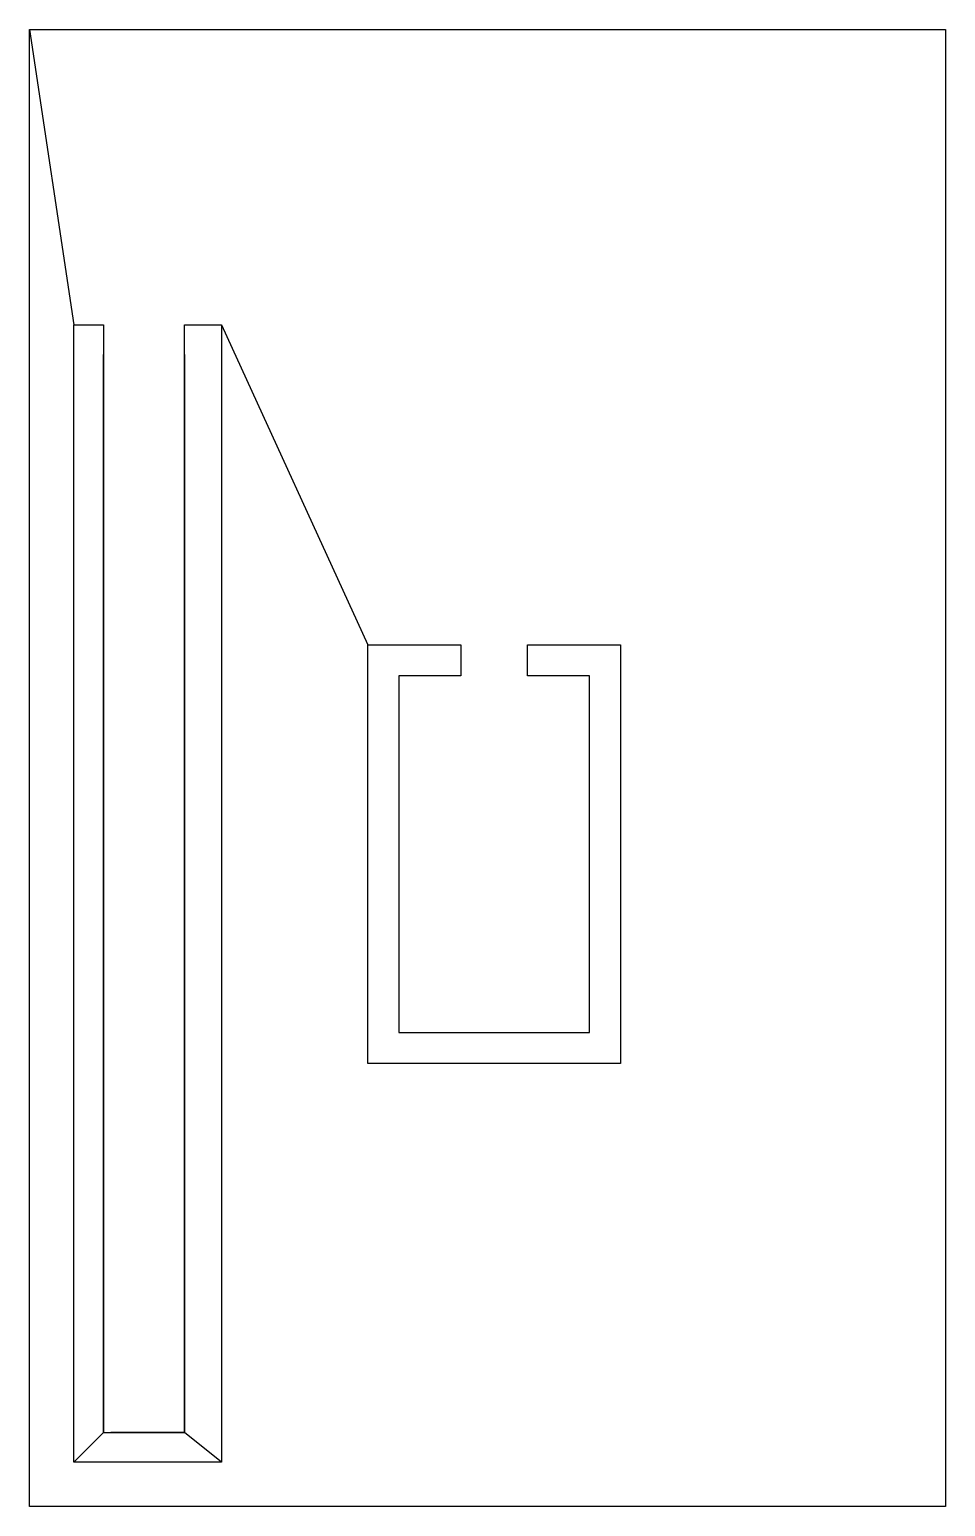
# Model space of a CAD drawing. Header units: millimetres. Extents: x 0 to 62, y 0 to 100.
import ezdxf

# ---------------------------------------------------------------- set-up
doc = ezdxf.new("R2010")
doc.units = ezdxf.units.MM

msp = doc.modelspace()

# ---------------------------------------------------------------- linework, layer by layer
for p, q in [((0, 0), (0, 100)), ((0, 100), (62, 100)), ((0, 100), (3, 80)), ((62, 100), (62, 0)), ((13, 80), (13, 78)), ((13, 80), (22.895, 58.35)), ((5, 5), (5, 78)), ((3, 3), (3, 5)), ((3, 3), (5, 5)), ((13, 3), (10.5, 5)), ((62, 0), (0, 0))]:
    msp.add_line(p, q)
for points in [[(3, 80), (5, 80), (5, 78), (5, 5), (10.5, 5), (10.5, 80), (13, 80), (13, 3), (3, 3)], [(29.195, 56.25), (24.995, 56.25), (24.995, 32.1), (37.91, 32.1), (37.91, 56.25), (33.71, 56.25), (33.71, 58.35), (40.01, 58.35), (40.01, 30), (22.895, 30), (22.895, 58.35), (29.195, 58.35)]]:
    msp.add_lwpolyline(points, close=True)
msp.add_lwpolyline([(10.5, 78), (10.5, 5), (5.5, 5)])

doc.saveas('drawing.dxf')
